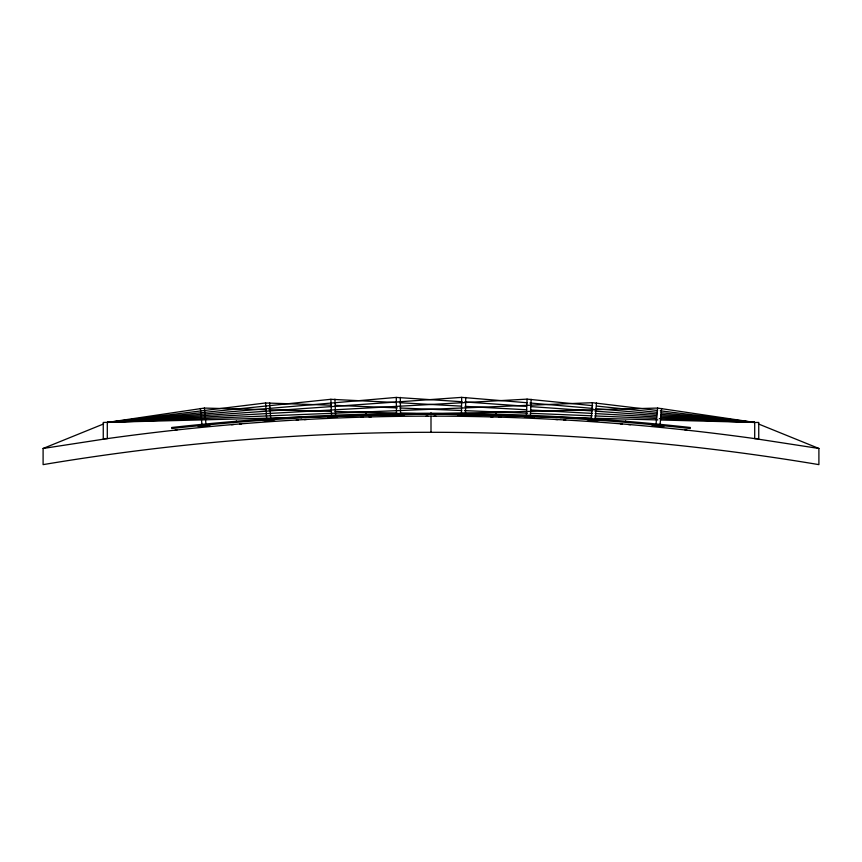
<?xml version="1.0" encoding="UTF-8"?>
<svg xmlns="http://www.w3.org/2000/svg" width="862" height="862" viewBox="0 0 862 862"><rect width="100%" height="100%" fill="white"/><g stroke="black" fill="none" stroke-linecap="round" stroke-linejoin="round"><path stroke-width="1.29" d="M461.461 413.534L461.687 397.371L527.275 402.759M465.502 413.588L465.728 397.425M526.413 415.279L527.081 399.128L592.7 405.668M530.442 415.441L531.121 399.3M591.278 418.824L592.399 402.694L657.609 410.506M595.308 419.104L596.429 402.974M656.025 424.158L657.598 408.071L754.703 422.445L758.743 422.445L758.743 438.607L754.703 438.607A2343.562 2343.562 0 0 0 107.297 438.607L103.257 438.607L103.257 422.445L657.598 408.071M660.055 424.546L661.617 408.469M758.409 423.942L818.9 448.466L818.9 464.629A2343.562 2343.562 0 0 0 43.1 464.629L43.1 448.466L103.591 423.942M43.1 448.466L107.297 438.607L107.297 422.445L204.402 408.071L266.293 409.687M331.417 405.215L265.571 402.974L107.297 422.445L592.399 402.694M396.617 402.554L330.879 399.3L107.297 422.445L527.081 399.128M198.055 426.194L210.112 425.031M200.081 426.259L208.13 425.472M174.943 430.224L176.958 430.03M231.544 424.718L233.559 424.524M462.064 401.735L396.272 397.425L107.297 422.445L461.687 397.371M262.748 420.634L274.838 419.805M264.774 420.753L272.834 420.193M239.539 424.018L241.554 423.878M296.269 420.085L298.284 419.945M327.571 416.874L339.682 416.368M329.596 417.046L337.667 416.702M304.275 419.611L306.301 419.525M361.092 417.251L363.117 417.165M392.479 414.902L404.59 414.741M394.494 415.128L402.576 415.021M369.119 417.003L371.134 416.971M425.979 416.206L427.994 416.184M457.41 414.741L469.521 414.902M459.424 415.021L467.506 415.128M434.006 416.184L436.021 416.206M490.866 416.971L492.881 417.003M268.987 409.762L330.879 411.379M334.919 411.476L396.811 413.092M400.841 413.2L415.646 413.588M427.757 413.9L434.48 414.083M438.521 414.191L462.732 414.816M466.773 414.924L525.971 416.465M534.052 416.68L591.903 418.189M594.597 418.264L657.835 419.913M660.518 419.988L754.703 422.445L754.703 438.607L818.9 448.466M335.447 405.377L397.263 407.888M399.946 408.006L461.763 410.517M464.446 410.624L527.609 413.2M530.292 413.307L592.108 415.829M594.791 415.937L656.607 418.447M659.301 418.555L754.703 422.445L660.27 410.829M522.318 416.368L534.429 416.874M524.333 416.702L532.404 417.046M498.882 417.165L500.908 417.251M555.699 419.525L557.725 419.611M399.3 402.705L460.987 406.131M465.017 406.358L526.704 409.784M530.733 410L592.42 413.426M595.103 413.577L656.801 417.003M660.82 417.23L754.703 422.445L660.982 412.736M587.162 419.805L599.252 420.634M589.166 420.193L597.226 420.753M563.716 419.945L565.731 420.085M620.446 423.878L622.461 424.018M464.747 401.929L526.499 406.293M530.529 406.584L592.28 410.948M594.963 411.142L656.715 415.506M660.734 415.796L754.703 422.445L661.057 414.331M529.947 402.985L592.83 408.426M595.502 408.663L657.038 413.986M651.887 425.031L663.945 426.194M653.87 425.472L661.919 426.259M628.441 424.524L630.456 424.718M685.042 430.03L687.057 430.224M596.719 406.088L656.973 412.327M204.402 408.071L205.975 424.158M200.383 408.469L201.945 424.546M269.601 402.694L270.722 418.824M265.571 402.974L266.692 419.104M334.919 399.128L335.587 415.279M330.879 399.3L331.558 415.441M400.313 397.371L400.539 413.534M396.272 397.425L396.498 413.588M431 416.141L431 432.304M431.011 413.113L431 414.116C344.391 414.31 257.835 419.115 171.732 428.511L171.635 427.498C343.863 408.502 518.137 408.502 690.365 427.498L690.268 428.511C604.165 419.115 517.609 414.31 431 414.116L430.989 413.113M495.952 414.008L495.941 415.021L495.984 414.008M560.871 416.712L560.828 417.714L560.903 416.712M625.693 421.206L625.618 422.218L625.715 421.206M236.382 422.218L236.285 421.206L236.382 422.218M301.172 417.714L301.097 416.712L301.172 417.714M366.059 415.021L366.016 414.008L366.059 415.021"/></g></svg>
